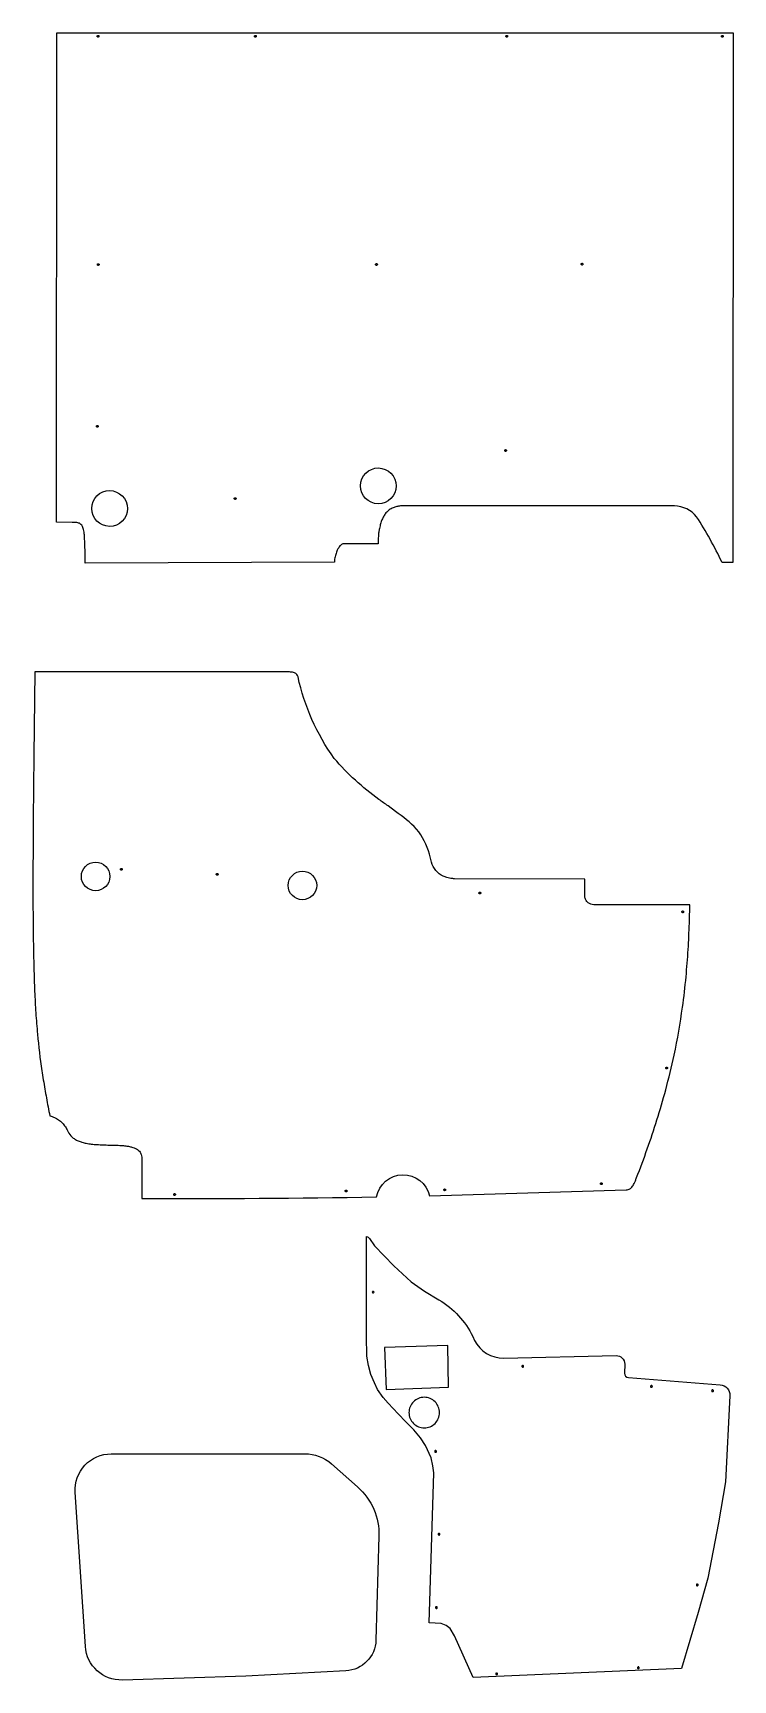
# Model space of a CAD drawing. Extents: x -1528 to 6367, y -7462 to 62.
# Drawn here: x 134 to 1739, y -7414 to -3638 of the extents above; entities that cross this region are included whole.
import ezdxf

# ---------------------------------------------------------------- set-up
doc = ezdxf.new("R2010")
doc.units = 0
doc.layers.add('Default_Layer', color=1, linetype='CONTINUOUS')

msp = doc.modelspace()

# ---------------------------------------------------------------- linework, layer by layer
at = {"layer": 'Default_Layer'}
for points in [[(824.5, -4851.2), (253.5, -4853.5), (253.3, -4842.6), (253, -4827.5, 0.0034), (252.5, -4808.9, 0.0071), (251.9, -4795.9, 0.012), (251.1, -4786.3, 0.0182), (250.1, -4779.3, 0.0263), (248.9, -4774, 0.0364), (247.4, -4770, 0.052), (245.4, -4766.7, 0.0978), (241.6, -4763.2, 0.0593), (238.1, -4761.7, 0.0391), (234.3, -4760.8, 0.0244), (229.6, -4760.3, 0.0136), (223.3, -4760.2), (187.6, -4760.1), (188.6, -3638.2), (1738.6, -3638.2), (1738.4, -4852.1), (1713.3, -4852.2, 0.0325), (1655, -4747.2, 0.2121), (1604.2, -4722.5), (987.6, -4722.1, 0.0087), (983.5, -4722.1, 0.0262), (974, -4722.9, 0.0328), (965.4, -4724.7, 0.0423), (957.3, -4727.6, 0.0634), (948.1, -4733.4, 0.0577), (941.2, -4740.7, 0.0411), (936.5, -4748, 0.0324), (932.9, -4756.2, 0.0262), (929.9, -4765.7, 0.0211), (927.6, -4776.7, 0.017), (925.8, -4784.7, 0.0133), (924.7, -4809.1), (845.7, -4809.1, 0.0273), (845, -4809.2, 0.082), (842.5, -4810, 0.0588), (840, -4811.6, 0.0445), (837.4, -4814.3, 0.0357), (834.5, -4818.3, 0.0312), (831.3, -4824.3, 0.0328), (827.7, -4833.6, 0.0354), (825.2, -4844.4, 0.0301), (824.5, -4851.2)], [(884.2, -4676.3, -0.4142), (925.4, -4635.5, -0.4142), (966.2, -4676.8, -0.4142), (924.9, -4717.5, -0.4142), (884.2, -4676.3)], [(268.2, -4728.2, -0.4142), (309.4, -4687.4, -0.4142), (350.2, -4728.7, -0.4142), (308.9, -4769.4, -0.4142), (268.2, -4728.2)], [(824.3, -5301.4, -0.1029), (741.3, -5114.6, 0.0676), (739.9, -5110.9, 0.1084), (736.3, -5107, 0.0601), (732.8, -5105.2, 0.044), (728.7, -5103.9, 0.0333), (723.6, -5103.3, 0.0176), (719.4, -5103.1), (137.6, -5102.9), (135.4, -5295), (134.1, -5441.7, 0.0012), (133.6, -5554.7, 0.0018), (133.6, -5646, 0.0024), (134.3, -5719.8, 0.0032), (135.6, -5781.8, 0.0041), (137.4, -5835.3, 0.0053), (140.1, -5884.7, 0.007), (143.9, -5933.5, 0.0142), (154, -6017.2, 0.0058), (160.8, -6059.4, 0.0035), (168.2, -6100, 0.0011), (172.2, -6121, -0.0456), (183.1, -6124.8, -0.0933), (200.5, -6136.9, -0.0452), (207.8, -6145.9, -0.0362), (213.4, -6155.6, -0.0061), (214.3, -6157.6, 0.0929), (222.8, -6169, 0.0473), (229.6, -6174.2, 0.0379), (237.2, -6178.2, 0.0301), (245.9, -6181.3, 0.0237), (255.8, -6183.7, 0.0186), (267.3, -6185.5, 0.0134), (280.2, -6186.6, 0.0082), (294.5, -6187.3, 0.0026), (308.8, -6187.7, -0.0029), (322.9, -6188, -0.0086), (335.5, -6188.6, -0.0143), (346.3, -6189.6, -0.0196), (355.1, -6191.1, -0.0264), (362.4, -6193, -0.0341), (368.4, -6195.3, -0.0436), (373.4, -6198.2, -0.0591), (377.7, -6202.1, -0.1029), (381.9, -6209.7, -0.0548), (383, -6215.3, -0.0201), (383.2, -6217.9), (383.2, -6309.9, 0.0058), (921.3, -6306.6, -0.3561), (981, -6255.9, -0.3561), (1042.6, -6304.3), (1493.8, -6290.4, 0.0446), (1498, -6289.6, 0.085), (1503.2, -6287, 0.0565), (1506.5, -6284, 0.0383), (1509.2, -6280.4, 0.0266), (1511.9, -6275.6, 0.0172), (1514.6, -6269.4, 0.0085), (1517.4, -6262.4, 0.0077), (1541.9, -6196.5, 0.009), (1564.1, -6130, 0.0104), (1584.2, -6061.1, 0.0131), (1603.4, -5981.5, 0.0184), (1622.7, -5871.6, 0.0107), (1630.8, -5801.9, 0.0083), (1635.6, -5739.5, 0.0066), (1638.4, -5679.4, 0.0038), (1639.5, -5636.9), (1419.3, -5637, -0.0704), (1412.4, -5635.6, -0.0814), (1406.3, -5632.3, -0.1191), (1400.7, -5625.4, -0.094), (1398.9, -5618.3), (1398.9, -5618.1), (1398.8, -5578.4), (1100.1, -5577.7, 0.0662), (1091.5, -5576.6), (1082.4, -5574.5, 0.0777), (1073.8, -5571.4, -0.2237), (1047.5, -5539.2), (1042.4, -5520.8, 0.1045), (1012.9, -5463.3, 0.0458), (964.6, -5422.9), (947.7, -5410.1, -0.0275), (926.8, -5395.2, -0.062), (824.3, -5301.4)], [(244.5, -5572, -0.4142), (277.2, -5539.3, -0.4142), (309.9, -5572, -0.4142), (277.2, -5604.6, -0.4142), (244.5, -5572)], [(718.7, -5592.6, -0.4142), (751.3, -5559.9, -0.4142), (784, -5592.6, -0.4142), (751.3, -5625.3, -0.4142), (718.7, -5592.6)], [(898.3, -6397.6, -0.200439), (904.7, -6401.8), (916.5, -6419), (960.5, -6465), (1000.5, -6501), (1031.5, -6523), (1064.4, -6542.6, -0.145504), (1141.7, -6626.4), (1146.1, -6635.5, 0.292018), (1212.7, -6676), (1470.7, -6670.4, -0.204324), (1484.5, -6676, -0.204324), (1490.1, -6689.8), (1489.7, -6710.6, 0.397316), (1498.9, -6720.8), (1709.2, -6737.2, -0.405949), (1731.3, -6762.3), (1721.5, -6960), (1705.5, -7054), (1680.5, -7181), (1658.5, -7259), (1620.4, -7387.6), (1143.1, -7408.2), (1100.2, -7312.6), (1090.2, -7296.3), (1081, -7288.8), (1069.1, -7284.3), (1042.1, -7283.1), (1052.2, -6939.2), (1050.5, -6922.9), (1046.5, -6904.5), (1033.4, -6876.5), (1021.7, -6858.9), (1006.8, -6840.9), (988.1, -6822.1), (970.6, -6803.9), (947.8, -6779.6), (936.6, -6766.5), (923.7, -6747.8), (916.7, -6732.6), (908.5, -6714), (902.9, -6693.2), (899.3, -6671.5), (898.1, -6626.1), (898.3, -6397.6)], [(913.5, -6527, 0.414214), (915.5, -6525, 0.414214), (913.5, -6523, 0.414214), (911.5, -6525, 0.414214), (913.5, -6527)], [(1256.5, -6697, 0.414214), (1258.5, -6695, 0.414214), (1256.5, -6693, 0.414214), (1254.5, -6695, 0.414214), (1256.5, -6697)], [(1551.5, -6743, 0.414214), (1553.5, -6741, 0.414214), (1551.5, -6739, 0.414214), (1549.5, -6741, 0.414214), (1551.5, -6743)], [(1691.5, -6753, 0.414214), (1693.5, -6751, 0.414214), (1691.5, -6749, 0.414214), (1689.5, -6751, 0.414214), (1691.5, -6753)], [(1030.5, -6836, 0.414214), (1065.5, -6801, 0.414214), (1030.5, -6766, 0.414214), (995.5, -6801, 0.414214), (1030.5, -6836)], [(818.1, -6918.8), (877.9, -6971.6, -0.222784), (926.8, -7084.6), (919.8, -7322.5, -0.389968), (850.8, -7393.2), (621.8, -7405.6), (338.5, -7414.2, -0.404036), (253.7, -7337.1), (230.6, -6983.5, -0.207394), (252.7, -6921.7, -0.207394), (312.9, -6895.6), (756.8, -6895.6, -0.182864), (818.1, -6918.8)], [(1056.5, -6892, 0.414214), (1058.5, -6890, 0.414214), (1056.5, -6888, 0.414214), (1054.5, -6890, 0.414214), (1056.5, -6892)], [(1064.5, -7082, 0.414214), (1066.5, -7080, 0.414214), (1064.5, -7078, 0.414214), (1062.5, -7080, 0.414214), (1064.5, -7082)], [(1656.5, -7198, 0.414214), (1658.5, -7196, 0.414214), (1656.5, -7194, 0.414214), (1654.5, -7196, 0.414214), (1656.5, -7198)], [(1058.5, -7250, 0.414214), (1060.5, -7248, 0.414214), (1058.5, -7246, 0.414214), (1056.5, -7248, 0.414214), (1058.5, -7250)], [(1196.5, -7402, 0.414214), (1198.5, -7400, 0.414214), (1196.5, -7398, 0.414214), (1194.5, -7400, 0.414214), (1196.5, -7402)], [(1521.5, -7388, 0.414214), (1523.5, -7386, 0.414214), (1521.5, -7384, 0.414214), (1519.5, -7386, 0.414214), (1521.5, -7388)]]:
    msp.add_lwpolyline(points, format="xyb", close=True, dxfattribs=at)
for points in [[(280.8, -3645.8), (280.8, -3645.6), (280.9, -3645.4), (280.9, -3645.2), (281, -3645), (281.1, -3644.9), (281.2, -3644.7), (281.3, -3644.5), (281.4, -3644.4), (281.6, -3644.3), (281.7, -3644.2), (281.9, -3644.1), (282, -3644), (282.2, -3643.9), (282.4, -3643.9), (282.6, -3643.8), (282.8, -3643.8), (283, -3643.8), (283.2, -3643.9), (283.4, -3643.9), (283.6, -3644), (283.8, -3644.1), (283.9, -3644.2), (284.1, -3644.3), (284.2, -3644.4), (284.4, -3644.5), (284.5, -3644.7), (284.6, -3644.9), (284.7, -3645), (284.7, -3645.2), (284.8, -3645.4), (284.8, -3645.6), (284.8, -3645.8), (284.8, -3646), (284.8, -3646.2), (284.7, -3646.4), (284.7, -3646.6), (284.6, -3646.8), (284.5, -3646.9), (284.4, -3647.1), (284.2, -3647.2), (284.1, -3647.4), (283.9, -3647.5), (283.8, -3647.6), (283.6, -3647.7), (283.4, -3647.7), (283.2, -3647.8), (283, -3647.8), (282.8, -3647.8), (282.6, -3647.8), (282.4, -3647.8), (282.2, -3647.7), (282, -3647.7), (281.9, -3647.6), (281.7, -3647.5), (281.6, -3647.4), (281.4, -3647.2), (281.3, -3647.1), (281.2, -3646.9), (281.1, -3646.8), (281, -3646.6), (280.9, -3646.4), (280.9, -3646.2), (280.8, -3646), (280.8, -3645.8)], [(641.5, -3645.8), (641.5, -3645.6), (641.5, -3645.4), (641.6, -3645.2), (641.6, -3645), (641.7, -3644.9), (641.8, -3644.7), (641.9, -3644.5), (642.1, -3644.4), (642.2, -3644.3), (642.4, -3644.2), (642.5, -3644.1), (642.7, -3644), (642.9, -3643.9), (643.1, -3643.9), (643.3, -3643.8), (643.5, -3643.8), (643.7, -3643.8), (643.9, -3643.9), (644.1, -3643.9), (644.3, -3644), (644.4, -3644.1), (644.6, -3644.2), (644.7, -3644.3), (644.9, -3644.4), (645, -3644.5), (645.1, -3644.7), (645.2, -3644.9), (645.3, -3645), (645.4, -3645.2), (645.4, -3645.4), (645.5, -3645.6), (645.5, -3645.8), (645.5, -3646), (645.4, -3646.2), (645.4, -3646.4), (645.3, -3646.6), (645.2, -3646.8), (645.1, -3646.9), (645, -3647.1), (644.9, -3647.2), (644.7, -3647.4), (644.6, -3647.5), (644.4, -3647.6), (644.3, -3647.7), (644.1, -3647.7), (643.9, -3647.8), (643.7, -3647.8), (643.5, -3647.8), (643.3, -3647.8), (643.1, -3647.8), (642.9, -3647.7), (642.7, -3647.7), (642.5, -3647.6), (642.4, -3647.5), (642.2, -3647.4), (642.1, -3647.2), (641.9, -3647.1), (641.8, -3646.9), (641.7, -3646.8), (641.6, -3646.6), (641.6, -3646.4), (641.5, -3646.2), (641.5, -3646), (641.5, -3645.8)], [(1217.8, -3645.8), (1217.8, -3645.6), (1217.9, -3645.4), (1217.9, -3645.2), (1218, -3645), (1218.1, -3644.9), (1218.2, -3644.7), (1218.3, -3644.5), (1218.4, -3644.4), (1218.6, -3644.3), (1218.7, -3644.2), (1218.9, -3644.1), (1219, -3644), (1219.2, -3643.9), (1219.4, -3643.9), (1219.6, -3643.8), (1219.8, -3643.8), (1220, -3643.8), (1220.2, -3643.9), (1220.4, -3643.9), (1220.6, -3644), (1220.8, -3644.1), (1220.9, -3644.2), (1221.1, -3644.3), (1221.2, -3644.4), (1221.4, -3644.5), (1221.5, -3644.7), (1221.6, -3644.9), (1221.7, -3645), (1221.7, -3645.2), (1221.8, -3645.4), (1221.8, -3645.6), (1221.8, -3645.8), (1221.8, -3646), (1221.8, -3646.2), (1221.7, -3646.4), (1221.7, -3646.6), (1221.6, -3646.8), (1221.5, -3646.9), (1221.4, -3647.1), (1221.2, -3647.2), (1221.1, -3647.4), (1220.9, -3647.5), (1220.8, -3647.6), (1220.6, -3647.7), (1220.4, -3647.7), (1220.2, -3647.8), (1220, -3647.8), (1219.8, -3647.8), (1219.6, -3647.8), (1219.4, -3647.8), (1219.2, -3647.7), (1219, -3647.7), (1218.9, -3647.6), (1218.7, -3647.5), (1218.6, -3647.4), (1218.4, -3647.2), (1218.3, -3647.1), (1218.2, -3646.9), (1218.1, -3646.8), (1218, -3646.6), (1217.9, -3646.4), (1217.9, -3646.2), (1217.8, -3646), (1217.8, -3645.8)], [(1712, -3645.8), (1712, -3645.6), (1712, -3645.4), (1712.1, -3645.2), (1712.2, -3645), (1712.2, -3644.9), (1712.3, -3644.7), (1712.5, -3644.5), (1712.6, -3644.4), (1712.7, -3644.3), (1712.9, -3644.2), (1713, -3644.1), (1713.2, -3644), (1713.4, -3643.9), (1713.6, -3643.9), (1713.8, -3643.8), (1714, -3643.8), (1714.2, -3643.8), (1714.4, -3643.9), (1714.6, -3643.9), (1714.8, -3644), (1714.9, -3644.1), (1715.1, -3644.2), (1715.3, -3644.3), (1715.4, -3644.4), (1715.5, -3644.5), (1715.7, -3644.7), (1715.8, -3644.9), (1715.8, -3645), (1715.9, -3645.2), (1716, -3645.4), (1716, -3645.6), (1716, -3645.8), (1716, -3646), (1716, -3646.2), (1715.9, -3646.4), (1715.8, -3646.6), (1715.8, -3646.8), (1715.7, -3646.9), (1715.5, -3647.1), (1715.4, -3647.2), (1715.3, -3647.4), (1715.1, -3647.5), (1714.9, -3647.6), (1714.8, -3647.7), (1714.6, -3647.7), (1714.4, -3647.8), (1714.2, -3647.8), (1714, -3647.8), (1713.8, -3647.8), (1713.6, -3647.8), (1713.4, -3647.7), (1713.2, -3647.7), (1713, -3647.6), (1712.9, -3647.5), (1712.7, -3647.4), (1712.6, -3647.2), (1712.5, -3647.1), (1712.3, -3646.9), (1712.2, -3646.8), (1712.2, -3646.6), (1712.1, -3646.4), (1712, -3646.2), (1712, -3646), (1712, -3645.8)], [(281.1, -4169.1), (281.1, -4168.9), (281.2, -4168.7), (281.2, -4168.5), (281.3, -4168.4), (281.4, -4168.2), (281.5, -4168), (281.6, -4167.9), (281.7, -4167.7), (281.9, -4167.6), (282, -4167.5), (282.2, -4167.4), (282.3, -4167.3), (282.5, -4167.2), (282.7, -4167.2), (282.9, -4167.2), (283.1, -4167.1), (283.3, -4167.2), (283.5, -4167.2), (283.7, -4167.2), (283.9, -4167.3), (284.1, -4167.4), (284.2, -4167.5), (284.4, -4167.6), (284.5, -4167.7), (284.7, -4167.9), (284.8, -4168), (284.9, -4168.2), (285, -4168.4), (285, -4168.5), (285.1, -4168.7), (285.1, -4168.9), (285.1, -4169.1), (285.1, -4169.3), (285.1, -4169.5), (285, -4169.7), (285, -4169.9), (284.9, -4170.1), (284.8, -4170.3), (284.7, -4170.4), (284.5, -4170.6), (284.4, -4170.7), (284.2, -4170.8), (284.1, -4170.9), (283.9, -4171), (283.7, -4171.1), (283.5, -4171.1), (283.3, -4171.1), (283.1, -4171.1), (282.9, -4171.1), (282.7, -4171.1), (282.5, -4171.1), (282.3, -4171), (282.2, -4170.9), (282, -4170.8), (281.9, -4170.7), (281.7, -4170.6), (281.6, -4170.4), (281.5, -4170.3), (281.4, -4170.1), (281.3, -4169.9), (281.2, -4169.7), (281.2, -4169.5), (281.1, -4169.3), (281.1, -4169.1)], [(919.1, -4169), (919.1, -4168.8), (919.2, -4168.6), (919.2, -4168.4), (919.3, -4168.2), (919.4, -4168.1), (919.5, -4167.9), (919.6, -4167.8), (919.7, -4167.6), (919.9, -4167.5), (920, -4167.4), (920.2, -4167.3), (920.3, -4167.2), (920.5, -4167.1), (920.7, -4167.1), (920.9, -4167), (921.1, -4167), (921.3, -4167), (921.5, -4167.1), (921.7, -4167.1), (921.9, -4167.2), (922.1, -4167.3), (922.2, -4167.4), (922.4, -4167.5), (922.5, -4167.6), (922.7, -4167.8), (922.8, -4167.9), (922.9, -4168.1), (923, -4168.2), (923, -4168.4), (923.1, -4168.6), (923.1, -4168.8), (923.1, -4169), (923.1, -4169.2), (923.1, -4169.4), (923, -4169.6), (923, -4169.8), (922.9, -4170), (922.8, -4170.1), (922.7, -4170.3), (922.5, -4170.4), (922.4, -4170.6), (922.2, -4170.7), (922.1, -4170.8), (921.9, -4170.9), (921.7, -4170.9), (921.5, -4171), (921.3, -4171), (921.1, -4171), (920.9, -4171), (920.7, -4171), (920.5, -4170.9), (920.3, -4170.9), (920.2, -4170.8), (920, -4170.7), (919.9, -4170.6), (919.7, -4170.4), (919.6, -4170.3), (919.5, -4170.1), (919.4, -4170), (919.3, -4169.8), (919.2, -4169.6), (919.2, -4169.4), (919.1, -4169.2), (919.1, -4169)], [(1390.4, -4168.2), (1390.4, -4168), (1390.4, -4167.8), (1390.5, -4167.7), (1390.5, -4167.5), (1390.6, -4167.3), (1390.7, -4167.1), (1390.8, -4167), (1391, -4166.8), (1391.1, -4166.7), (1391.3, -4166.6), (1391.4, -4166.5), (1391.6, -4166.4), (1391.8, -4166.3), (1392, -4166.3), (1392.2, -4166.3), (1392.4, -4166.2), (1392.6, -4166.3), (1392.8, -4166.3), (1393, -4166.3), (1393.2, -4166.4), (1393.3, -4166.5), (1393.5, -4166.6), (1393.7, -4166.7), (1393.8, -4166.8), (1393.9, -4167), (1394, -4167.1), (1394.1, -4167.3), (1394.2, -4167.5), (1394.3, -4167.7), (1394.3, -4167.8), (1394.4, -4168), (1394.4, -4168.2), (1394.4, -4168.5), (1394.3, -4168.7), (1394.3, -4168.8), (1394.2, -4169), (1394.1, -4169.2), (1394, -4169.4), (1393.9, -4169.5), (1393.8, -4169.7), (1393.7, -4169.8), (1393.5, -4169.9), (1393.3, -4170), (1393.2, -4170.1), (1393, -4170.2), (1392.8, -4170.2), (1392.6, -4170.2), (1392.4, -4170.2), (1392.2, -4170.2), (1392, -4170.2), (1391.8, -4170.2), (1391.6, -4170.1), (1391.4, -4170), (1391.3, -4169.9), (1391.1, -4169.8), (1391, -4169.7), (1390.8, -4169.5), (1390.7, -4169.4), (1390.6, -4169.2), (1390.5, -4169), (1390.5, -4168.8), (1390.4, -4168.7), (1390.4, -4168.5), (1390.4, -4168.2)], [(279.1, -4540), (279.1, -4539.8), (279.2, -4539.6), (279.2, -4539.4), (279.3, -4539.2), (279.4, -4539.1), (279.5, -4538.9), (279.6, -4538.7), (279.7, -4538.6), (279.9, -4538.5), (280, -4538.4), (280.2, -4538.3), (280.3, -4538.2), (280.5, -4538.1), (280.7, -4538.1), (280.9, -4538), (281.1, -4538), (281.3, -4538), (281.5, -4538.1), (281.7, -4538.1), (281.9, -4538.2), (282.1, -4538.3), (282.2, -4538.4), (282.4, -4538.5), (282.5, -4538.6), (282.7, -4538.7), (282.8, -4538.9), (282.9, -4539.1), (283, -4539.2), (283, -4539.4), (283.1, -4539.6), (283.1, -4539.8), (283.1, -4540), (283.1, -4540.2), (283.1, -4540.4), (283, -4540.6), (283, -4540.8), (282.9, -4541), (282.8, -4541.1), (282.7, -4541.3), (282.5, -4541.4), (282.4, -4541.6), (282.2, -4541.7), (282.1, -4541.8), (281.9, -4541.9), (281.7, -4541.9), (281.5, -4542), (281.3, -4542), (281.1, -4542), (280.9, -4542), (280.7, -4542), (280.5, -4541.9), (280.3, -4541.9), (280.2, -4541.8), (280, -4541.7), (279.9, -4541.6), (279.7, -4541.4), (279.6, -4541.3), (279.5, -4541.1), (279.4, -4541), (279.3, -4540.8), (279.2, -4540.6), (279.2, -4540.4), (279.1, -4540.2), (279.1, -4540)], [(1215.1, -4595.5), (1215.1, -4595.3), (1215.2, -4595.1), (1215.2, -4594.9), (1215.3, -4594.7), (1215.4, -4594.5), (1215.5, -4594.4), (1215.6, -4594.2), (1215.7, -4594.1), (1215.9, -4593.9), (1216, -4593.8), (1216.2, -4593.7), (1216.3, -4593.6), (1216.5, -4593.6), (1216.7, -4593.5), (1216.9, -4593.5), (1217.1, -4593.5), (1217.3, -4593.5), (1217.5, -4593.5), (1217.7, -4593.6), (1217.9, -4593.6), (1218.1, -4593.7), (1218.2, -4593.8), (1218.4, -4593.9), (1218.5, -4594.1), (1218.7, -4594.2), (1218.8, -4594.4), (1218.9, -4594.5), (1219, -4594.7), (1219, -4594.9), (1219.1, -4595.1), (1219.1, -4595.3), (1219.1, -4595.5), (1219.1, -4595.7), (1219.1, -4595.9), (1219, -4596.1), (1219, -4596.3), (1218.9, -4596.4), (1218.8, -4596.6), (1218.7, -4596.8), (1218.5, -4596.9), (1218.4, -4597), (1218.2, -4597.1), (1218.1, -4597.2), (1217.9, -4597.3), (1217.7, -4597.4), (1217.5, -4597.4), (1217.3, -4597.5), (1217.1, -4597.5), (1216.9, -4597.5), (1216.7, -4597.4), (1216.5, -4597.4), (1216.3, -4597.3), (1216.2, -4597.2), (1216, -4597.1), (1215.9, -4597), (1215.7, -4596.9), (1215.6, -4596.8), (1215.5, -4596.6), (1215.4, -4596.4), (1215.3, -4596.3), (1215.2, -4596.1), (1215.2, -4595.9), (1215.1, -4595.7), (1215.1, -4595.5)], [(595.1, -4705.7), (595.1, -4705.5), (595.2, -4705.3), (595.2, -4705.1), (595.3, -4704.9), (595.4, -4704.7), (595.5, -4704.5), (595.6, -4704.4), (595.7, -4704.3), (595.9, -4704.1), (596, -4704), (596.2, -4703.9), (596.3, -4703.8), (596.5, -4703.8), (596.7, -4703.7), (596.9, -4703.7), (597.1, -4703.7), (597.3, -4703.7), (597.5, -4703.7), (597.7, -4703.8), (597.9, -4703.8), (598.1, -4703.9), (598.2, -4704), (598.4, -4704.1), (598.5, -4704.3), (598.7, -4704.4), (598.8, -4704.5), (598.9, -4704.7), (599, -4704.9), (599, -4705.1), (599.1, -4705.3), (599.1, -4705.5), (599.1, -4705.7), (599.1, -4705.9), (599.1, -4706.1), (599, -4706.3), (599, -4706.4), (598.9, -4706.6), (598.8, -4706.8), (598.7, -4706.9), (598.5, -4707.1), (598.4, -4707.2), (598.2, -4707.3), (598.1, -4707.4), (597.9, -4707.5), (597.7, -4707.6), (597.5, -4707.6), (597.3, -4707.7), (597.1, -4707.7), (596.9, -4707.7), (596.7, -4707.6), (596.5, -4707.6), (596.3, -4707.5), (596.2, -4707.4), (596, -4707.3), (595.9, -4707.2), (595.7, -4707.1), (595.6, -4706.9), (595.5, -4706.8), (595.4, -4706.6), (595.3, -4706.4), (595.2, -4706.3), (595.2, -4706.1), (595.1, -4705.9), (595.1, -4705.7)], [(338.3, -5555.6), (338.3, -5555.8), (338.3, -5556), (338.2, -5556.2), (338.2, -5556.4), (338.1, -5556.5), (338, -5556.7), (337.9, -5556.9), (337.7, -5557), (337.6, -5557.1), (337.4, -5557.2), (337.3, -5557.3), (337.1, -5557.4), (336.9, -5557.5), (336.7, -5557.5), (336.5, -5557.6), (336.3, -5557.6), (336.1, -5557.6), (335.9, -5557.5), (335.7, -5557.5), (335.6, -5557.4), (335.4, -5557.3), (335.2, -5557.2), (335.1, -5557.1), (334.9, -5557), (334.8, -5556.9), (334.7, -5556.7), (334.6, -5556.5), (334.5, -5556.4), (334.4, -5556.2), (334.4, -5556), (334.3, -5555.8), (334.3, -5555.6), (334.3, -5555.4), (334.4, -5555.2), (334.4, -5555), (334.5, -5554.8), (334.6, -5554.6), (334.7, -5554.5), (334.8, -5554.3), (334.9, -5554.2), (335.1, -5554), (335.2, -5553.9), (335.4, -5553.8), (335.6, -5553.7), (335.7, -5553.7), (335.9, -5553.6), (336.1, -5553.6), (336.3, -5553.6), (336.5, -5553.6), (336.7, -5553.6), (336.9, -5553.7), (337.1, -5553.7), (337.3, -5553.8), (337.4, -5553.9), (337.6, -5554), (337.7, -5554.2), (337.9, -5554.3), (338, -5554.5), (338.1, -5554.6), (338.2, -5554.8), (338.2, -5555), (338.3, -5555.2), (338.3, -5555.4), (338.3, -5555.6)], [(557.9, -5567.1), (557.9, -5567.3), (557.9, -5567.5), (557.8, -5567.7), (557.7, -5567.9), (557.7, -5568), (557.6, -5568.2), (557.4, -5568.3), (557.3, -5568.5), (557.2, -5568.6), (557, -5568.7), (556.8, -5568.8), (556.7, -5568.9), (556.5, -5569), (556.3, -5569), (556.1, -5569.1), (555.9, -5569.1), (555.7, -5569.1), (555.5, -5569), (555.3, -5569), (555.1, -5568.9), (554.9, -5568.8), (554.8, -5568.7), (554.6, -5568.6), (554.5, -5568.5), (554.4, -5568.3), (554.2, -5568.2), (554.1, -5568), (554.1, -5567.9), (554, -5567.7), (553.9, -5567.5), (553.9, -5567.3), (553.9, -5567.1), (553.9, -5566.9), (553.9, -5566.7), (554, -5566.5), (554.1, -5566.3), (554.1, -5566.1), (554.2, -5566), (554.4, -5565.8), (554.5, -5565.7), (554.6, -5565.5), (554.8, -5565.4), (554.9, -5565.3), (555.1, -5565.2), (555.3, -5565.2), (555.5, -5565.1), (555.7, -5565.1), (555.9, -5565.1), (556.1, -5565.1), (556.3, -5565.1), (556.5, -5565.2), (556.7, -5565.2), (556.8, -5565.3), (557, -5565.4), (557.2, -5565.5), (557.3, -5565.7), (557.4, -5565.8), (557.6, -5566), (557.7, -5566.1), (557.7, -5566.3), (557.8, -5566.5), (557.9, -5566.7), (557.9, -5566.9), (557.9, -5567.1)], [(1160.1, -5610), (1160.1, -5610.2), (1160, -5610.4), (1160, -5610.6), (1159.9, -5610.8), (1159.8, -5610.9), (1159.7, -5611.1), (1159.6, -5611.3), (1159.5, -5611.4), (1159.4, -5611.5), (1159.2, -5611.6), (1159, -5611.7), (1158.9, -5611.8), (1158.7, -5611.9), (1158.5, -5611.9), (1158.3, -5612), (1158.1, -5612), (1157.9, -5612), (1157.7, -5611.9), (1157.5, -5611.9), (1157.3, -5611.8), (1157.1, -5611.7), (1157, -5611.6), (1156.8, -5611.5), (1156.7, -5611.4), (1156.5, -5611.3), (1156.4, -5611.1), (1156.3, -5610.9), (1156.2, -5610.8), (1156.2, -5610.6), (1156.1, -5610.4), (1156.1, -5610.2), (1156.1, -5610), (1156.1, -5609.8), (1156.1, -5609.6), (1156.2, -5609.4), (1156.2, -5609.2), (1156.3, -5609), (1156.4, -5608.9), (1156.5, -5608.7), (1156.7, -5608.6), (1156.8, -5608.4), (1157, -5608.3), (1157.1, -5608.2), (1157.3, -5608.1), (1157.5, -5608.1), (1157.7, -5608), (1157.9, -5608), (1158.1, -5608), (1158.3, -5608), (1158.5, -5608), (1158.7, -5608.1), (1158.9, -5608.1), (1159, -5608.2), (1159.2, -5608.3), (1159.4, -5608.4), (1159.5, -5608.6), (1159.6, -5608.7), (1159.7, -5608.9), (1159.8, -5609), (1159.9, -5609.2), (1160, -5609.4), (1160, -5609.6), (1160.1, -5609.8), (1160.1, -5610)], [(1625.3, -5653.1), (1625.3, -5653.3), (1625.3, -5653.5), (1625.3, -5653.7), (1625.2, -5653.9), (1625.1, -5654), (1625, -5654.2), (1624.9, -5654.4), (1624.8, -5654.5), (1624.6, -5654.6), (1624.5, -5654.7), (1624.3, -5654.8), (1624.1, -5654.9), (1623.9, -5655), (1623.7, -5655), (1623.5, -5655.1), (1623.3, -5655.1), (1623.1, -5655.1), (1622.9, -5655), (1622.7, -5655), (1622.6, -5654.9), (1622.4, -5654.8), (1622.2, -5654.7), (1622.1, -5654.6), (1621.9, -5654.5), (1621.8, -5654.4), (1621.7, -5654.2), (1621.6, -5654), (1621.5, -5653.9), (1621.4, -5653.7), (1621.4, -5653.5), (1621.4, -5653.3), (1621.3, -5653.1), (1621.4, -5652.9), (1621.4, -5652.7), (1621.4, -5652.5), (1621.5, -5652.3), (1621.6, -5652.1), (1621.7, -5652), (1621.8, -5651.8), (1621.9, -5651.7), (1622.1, -5651.5), (1622.2, -5651.4), (1622.4, -5651.3), (1622.6, -5651.2), (1622.7, -5651.2), (1622.9, -5651.1), (1623.1, -5651.1), (1623.3, -5651.1), (1623.5, -5651.1), (1623.7, -5651.1), (1623.9, -5651.2), (1624.1, -5651.2), (1624.3, -5651.3), (1624.5, -5651.4), (1624.6, -5651.5), (1624.8, -5651.7), (1624.9, -5651.8), (1625, -5652), (1625.1, -5652.1), (1625.2, -5652.3), (1625.3, -5652.5), (1625.3, -5652.7), (1625.3, -5652.9), (1625.3, -5653.1)], [(1588.2, -6011.1), (1588.2, -6011.3), (1588.2, -6011.5), (1588.2, -6011.7), (1588.1, -6011.9), (1588, -6012.1), (1587.9, -6012.3), (1587.8, -6012.4), (1587.7, -6012.6), (1587.5, -6012.7), (1587.4, -6012.8), (1587.2, -6012.9), (1587, -6013), (1586.8, -6013.1), (1586.6, -6013.1), (1586.4, -6013.1), (1586.2, -6013.1), (1586, -6013.1), (1585.8, -6013.1), (1585.6, -6013.1), (1585.5, -6013), (1585.3, -6012.9), (1585.1, -6012.8), (1585, -6012.7), (1584.8, -6012.6), (1584.7, -6012.4), (1584.6, -6012.3), (1584.5, -6012.1), (1584.4, -6011.9), (1584.3, -6011.7), (1584.3, -6011.5), (1584.3, -6011.3), (1584.2, -6011.1), (1584.3, -6010.9), (1584.3, -6010.7), (1584.3, -6010.5), (1584.4, -6010.4), (1584.5, -6010.2), (1584.6, -6010), (1584.7, -6009.9), (1584.8, -6009.7), (1585, -6009.6), (1585.1, -6009.5), (1585.3, -6009.4), (1585.5, -6009.3), (1585.6, -6009.2), (1585.8, -6009.2), (1586, -6009.2), (1586.2, -6009.1), (1586.4, -6009.2), (1586.6, -6009.2), (1586.8, -6009.2), (1587, -6009.3), (1587.2, -6009.4), (1587.4, -6009.5), (1587.5, -6009.6), (1587.7, -6009.7), (1587.8, -6009.9), (1587.9, -6010), (1588, -6010.2), (1588.1, -6010.4), (1588.2, -6010.5), (1588.2, -6010.7), (1588.2, -6010.9), (1588.2, -6011.1)], [(460.2, -6301.1), (460.2, -6301.3), (460.1, -6301.5), (460.1, -6301.7), (460, -6301.9), (459.9, -6302), (459.8, -6302.2), (459.7, -6302.4), (459.6, -6302.5), (459.4, -6302.6), (459.3, -6302.7), (459.1, -6302.8), (459, -6302.9), (458.8, -6303), (458.6, -6303.1), (458.4, -6303.1), (458.2, -6303.1), (458, -6303.1), (457.8, -6303.1), (457.6, -6303), (457.4, -6302.9), (457.2, -6302.8), (457.1, -6302.7), (456.9, -6302.6), (456.8, -6302.5), (456.6, -6302.4), (456.5, -6302.2), (456.4, -6302), (456.3, -6301.9), (456.3, -6301.7), (456.2, -6301.5), (456.2, -6301.3), (456.2, -6301.1), (456.2, -6300.9), (456.2, -6300.7), (456.3, -6300.5), (456.3, -6300.3), (456.4, -6300.1), (456.5, -6300), (456.6, -6299.8), (456.8, -6299.7), (456.9, -6299.5), (457.1, -6299.4), (457.2, -6299.3), (457.4, -6299.2), (457.6, -6299.2), (457.8, -6299.1), (458, -6299.1), (458.2, -6299.1), (458.4, -6299.1), (458.6, -6299.1), (458.8, -6299.2), (459, -6299.2), (459.1, -6299.3), (459.3, -6299.4), (459.4, -6299.5), (459.6, -6299.7), (459.7, -6299.8), (459.8, -6300), (459.9, -6300.1), (460, -6300.3), (460.1, -6300.5), (460.1, -6300.7), (460.2, -6300.9), (460.2, -6301.1)], [(853.5, -6293.1), (853.5, -6293.3), (853.4, -6293.5), (853.4, -6293.6), (853.3, -6293.8), (853.2, -6294), (853.1, -6294.2), (853, -6294.3), (852.9, -6294.5), (852.7, -6294.6), (852.6, -6294.7), (852.4, -6294.8), (852.3, -6294.9), (852.1, -6295), (851.9, -6295), (851.7, -6295), (851.5, -6295.1), (851.3, -6295), (851.1, -6295), (850.9, -6295), (850.7, -6294.9), (850.5, -6294.8), (850.4, -6294.7), (850.2, -6294.6), (850.1, -6294.5), (849.9, -6294.3), (849.8, -6294.2), (849.7, -6294), (849.6, -6293.8), (849.6, -6293.6), (849.5, -6293.5), (849.5, -6293.3), (849.5, -6293.1), (849.5, -6292.9), (849.5, -6292.7), (849.6, -6292.5), (849.6, -6292.3), (849.7, -6292.1), (849.8, -6291.9), (849.9, -6291.8), (850.1, -6291.6), (850.2, -6291.5), (850.4, -6291.4), (850.5, -6291.3), (850.7, -6291.2), (850.9, -6291.1), (851.1, -6291.1), (851.3, -6291.1), (851.5, -6291.1), (851.7, -6291.1), (851.9, -6291.1), (852.1, -6291.1), (852.3, -6291.2), (852.4, -6291.3), (852.6, -6291.4), (852.7, -6291.5), (852.9, -6291.6), (853, -6291.8), (853.1, -6291.9), (853.2, -6292.1), (853.3, -6292.3), (853.4, -6292.5), (853.4, -6292.7), (853.5, -6292.9), (853.5, -6293.1)], [(1079.5, -6290.4), (1079.5, -6290.6), (1079.4, -6290.8), (1079.4, -6291), (1079.3, -6291.2), (1079.2, -6291.4), (1079.1, -6291.5), (1079, -6291.7), (1078.9, -6291.8), (1078.7, -6291.9), (1078.6, -6292.1), (1078.4, -6292.2), (1078.3, -6292.2), (1078.1, -6292.3), (1077.9, -6292.4), (1077.7, -6292.4), (1077.5, -6292.4), (1077.3, -6292.4), (1077.1, -6292.4), (1076.9, -6292.3), (1076.7, -6292.2), (1076.5, -6292.2), (1076.4, -6292.1), (1076.2, -6291.9), (1076.1, -6291.8), (1075.9, -6291.7), (1075.8, -6291.5), (1075.7, -6291.4), (1075.6, -6291.2), (1075.6, -6291), (1075.5, -6290.8), (1075.5, -6290.6), (1075.5, -6290.4), (1075.5, -6290.2), (1075.5, -6290), (1075.6, -6289.8), (1075.6, -6289.6), (1075.7, -6289.4), (1075.8, -6289.3), (1075.9, -6289.1), (1076.1, -6289), (1076.2, -6288.9), (1076.4, -6288.7), (1076.5, -6288.6), (1076.7, -6288.6), (1076.9, -6288.5), (1077.1, -6288.4), (1077.3, -6288.4), (1077.5, -6288.4), (1077.7, -6288.4), (1077.9, -6288.4), (1078.1, -6288.5), (1078.3, -6288.6), (1078.4, -6288.6), (1078.6, -6288.7), (1078.7, -6288.9), (1078.9, -6289), (1079, -6289.1), (1079.1, -6289.3), (1079.2, -6289.4), (1079.3, -6289.6), (1079.4, -6289.8), (1079.4, -6290), (1079.5, -6290.2), (1079.5, -6290.4)], [(1438.7, -6276.3), (1438.7, -6276.5), (1438.6, -6276.7), (1438.6, -6276.9), (1438.5, -6277.1), (1438.4, -6277.3), (1438.3, -6277.4), (1438.2, -6277.6), (1438.1, -6277.7), (1438, -6277.9), (1437.8, -6278), (1437.6, -6278.1), (1437.5, -6278.2), (1437.3, -6278.2), (1437.1, -6278.3), (1436.9, -6278.3), (1436.7, -6278.3), (1436.5, -6278.3), (1436.3, -6278.3), (1436.1, -6278.2), (1435.9, -6278.2), (1435.7, -6278.1), (1435.6, -6278), (1435.4, -6277.9), (1435.3, -6277.7), (1435.1, -6277.6), (1435, -6277.4), (1434.9, -6277.3), (1434.8, -6277.1), (1434.8, -6276.9), (1434.7, -6276.7), (1434.7, -6276.5), (1434.7, -6276.3), (1434.7, -6276.1), (1434.7, -6275.9), (1434.8, -6275.7), (1434.8, -6275.5), (1434.9, -6275.4), (1435, -6275.2), (1435.1, -6275), (1435.3, -6274.9), (1435.4, -6274.8), (1435.6, -6274.7), (1435.7, -6274.6), (1435.9, -6274.5), (1436.1, -6274.4), (1436.3, -6274.3), (1436.5, -6274.3), (1436.7, -6274.3), (1436.9, -6274.3), (1437.1, -6274.3), (1437.3, -6274.4), (1437.5, -6274.5), (1437.6, -6274.6), (1437.8, -6274.7), (1438, -6274.8), (1438.1, -6274.9), (1438.2, -6275), (1438.3, -6275.2), (1438.4, -6275.4), (1438.5, -6275.5), (1438.6, -6275.7), (1438.6, -6275.9), (1438.7, -6276.1), (1438.7, -6276.3)], [(943.5, -6748.1), (1086.5, -6743), (1084.4, -6647), (939.4, -6652.1), (943.5, -6748.1)]]:
    msp.add_lwpolyline(points, close=True, dxfattribs=at)

doc.saveas('drawing.dxf')
